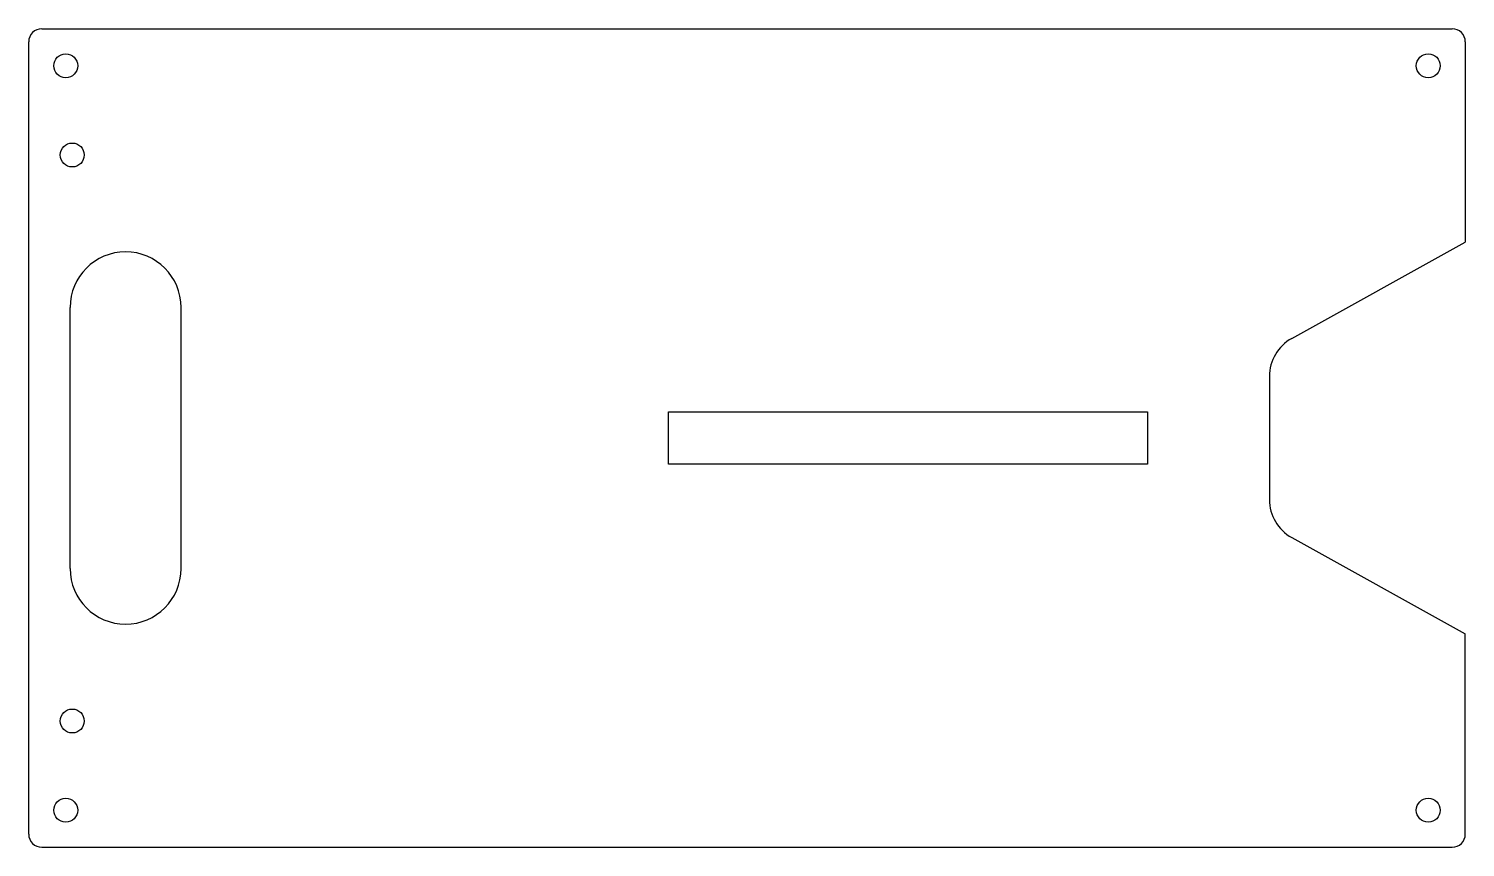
# Model space of a CAD drawing. Header units: millimetres. Extents: x -330 to 0, y -92 to 96.
import ezdxf

# ---------------------------------------------------------------- set-up
doc = ezdxf.new("R2010")
doc.units = ezdxf.units.MM
doc.layers.add('Shape2DView008', color=7, linetype='CONTINUOUS')

msp = doc.modelspace()

# ---------------------------------------------------------------- linework, layer by layer
at = {"layer": 'Shape2DView008'}
for p, q in [((-327, 96.5), (-3, 96.5)), ((-330, -88.5), (-330, 93.5)), ((0, 93.5), (0, 47.5)), ((-39.86, 25.36), (0, 47.5)), ((-320.5, -27.5), (-320.5, 32.5)), ((-295, -27.5), (-295, 32.5)), ((-45, 16.62), (-45, -11.62)), ((-183, -3.5), (-183, 8.5)), ((-183, 8.5), (-73, 8.5)), ((-73, 8.5), (-73, -3.5)), ((-73, -3.5), (-183, -3.5)), ((-39.86, -20.36), (0, -42.5)), ((0, -88.5), (0, -42.5)), ((-327, -91.5), (-3, -91.5))]:
    msp.add_line(p, q, dxfattribs=at)
for centre in [(-321.5, 88), (-8.5, 88), (-320, 67.5), (-320, -62.5), (-321.5, -83), (-8.5, -83)]:
    msp.add_circle(centre, 2.75, dxfattribs=at)
for centre, radius, start, end in [((-327, 93.5), 3, 90, 180), ((-3, 93.5), 3, 0, 90), ((-307.75, 32.5), 12.75, 0, 180), ((-35, 16.62), 10, 119.0546, 180), ((-35, -11.62), 10, 180, -119.0546), ((-307.75, -27.5), 12.75, 180, 0), ((-327, -88.5), 3, 180, -90), ((-3, -88.5), 3, -90, 0)]:
    msp.add_arc(centre, radius, start, end, dxfattribs=at)

doc.saveas('drawing.dxf')
